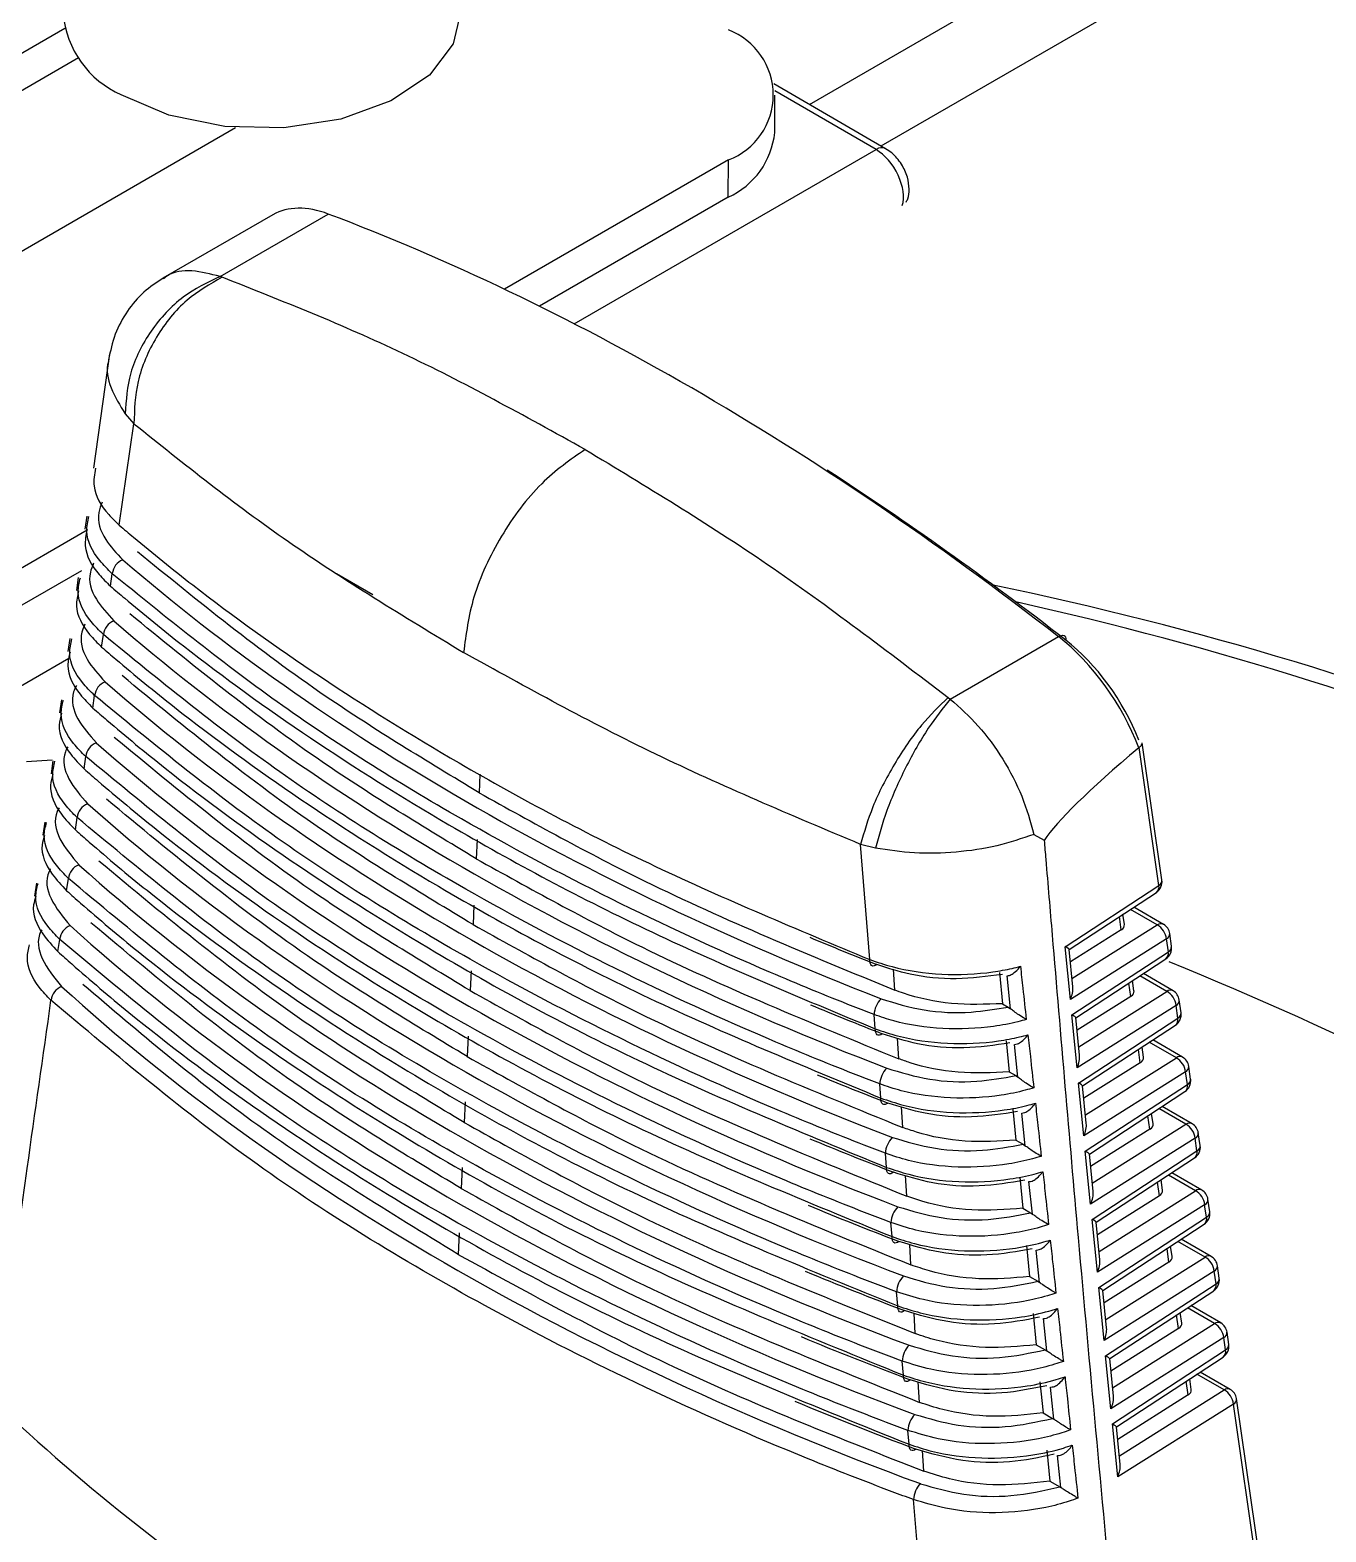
# Model space of a CAD drawing. Extents: x 6 to 134, y 3 to 97.
# Drawn here: x 16.271 to 17.291, y 13.148 to 14.331 of the extents above; entities that cross this region are included whole.
import ezdxf

# ---------------------------------------------------------------- set-up
doc = ezdxf.new("R2010")
doc.units = 0
doc.header["$MEASUREMENT"] = 0
doc.layers.add('OBJECT', color=7, linetype='CONTINUOUS')

msp = doc.modelspace()

# ---------------------------------------------------------------- linework, layer by layer
at = {"layer": 'OBJECT'}
for p, q in [((16.8846, 14.2722), (17.8279, 14.8167)), ((16.941, 14.2395), (17.8454, 14.7616)), ((16.2982, 14.3319), (15.8797, 14.0903)), ((16.309, 14.3088), (15.8796, 14.0609)), ((16.9446, 14.2373), (16.8565, 14.2885)), ((16.9371, 14.2366), (16.8573, 14.2829)), ((16.8574, 14.2501), (16.8574, 14.2795)), ((16.014, 14.0123), (16.4326, 14.2539)), ((16.6994, 14.0994), (16.9371, 14.2366)), ((16.8208, 14.2284), (16.6445, 14.1266)), ((16.8207, 14.1991), (16.8208, 14.2284)), ((16.8207, 14.1991), (16.672, 14.1132)), ((16.462, 14.1852), (16.3753, 14.1352)), ((16.4204, 14.1366), (16.5056, 14.1858)), ((16.4221, 14.136), (16.4204, 14.1366)), ((16.3333, 14.0758), (16.3207, 13.9858)), ((16.341, 13.9408), (16.3526, 14.0206)), ((16.3456, 14.0285), (16.3526, 14.0206)), ((16.3154, 13.9479), (16.314, 13.9376)), ((16.3156, 13.9368), (16.2198, 13.8815)), ((16.3112, 13.9049), (16.2197, 13.8521)), ((16.3087, 13.8997), (16.3072, 13.8893)), ((16.334, 13.8928), (16.3355, 13.9026)), ((16.5407, 13.8858), (16.512, 13.9024)), ((16.3271, 13.8448), (16.3285, 13.8546)), ((16.9955, 13.8038), (17.0808, 13.853)), ((16.302, 13.8515), (16.3006, 13.8412)), ((16.2118, 13.7843), (16.3014, 13.836)), ((16.3202, 13.7968), (16.3216, 13.8066)), ((16.9938, 13.8051), (16.9955, 13.8038)), ((16.2954, 13.8033), (16.294, 13.793)), ((17.1623, 13.6614), (17.1468, 13.7694)), ((16.3133, 13.7488), (16.3147, 13.7585)), ((17.1442, 13.7657), (17.1439, 13.7655)), ((17.1598, 13.6571), (17.1442, 13.7657)), ((16.268, 13.7547), (16.2882, 13.7561)), ((16.2888, 13.7551), (16.2874, 13.7449)), ((16.6251, 13.7448), (16.6244, 13.7301)), ((16.3064, 13.7008), (16.3078, 13.7105)), ((16.2823, 13.7069), (16.2808, 13.6967)), ((16.6228, 13.6932), (16.6221, 13.6781)), ((16.9321, 13.5987), (16.9249, 13.6894)), ((16.9366, 13.6865), (16.9249, 13.6894)), ((17.0614, 13.6973), (17.0695, 13.6926)), ((16.2995, 13.6529), (16.3009, 13.6626)), ((16.2757, 13.6588), (16.2743, 13.6485)), ((17.0859, 13.6088), (17.1598, 13.6571)), ((17.0891, 13.6066), (17.1579, 13.6516)), ((16.6204, 13.6416), (16.6197, 13.6262)), ((17.1635, 13.6264), (17.1401, 13.64)), ((17.1302, 13.622), (17.1287, 13.6325)), ((17.1327, 13.6263), (17.1315, 13.6344)), ((17.1585, 13.626), (17.1374, 13.6382)), ((17.1302, 13.622), (17.0901, 13.5968)), ((17.0914, 13.5837), (17.1585, 13.626)), ((17.1698, 13.6091), (17.1684, 13.6192)), ((16.2927, 13.6049), (16.2941, 13.6146)), ((17.0901, 13.5672), (17.0859, 13.6088)), ((17.092, 13.5771), (17.0891, 13.6067)), ((17.1658, 13.6149), (17.0901, 13.5672)), ((17.0913, 13.5551), (17.1673, 13.6048)), ((17.1673, 13.6048), (17.1658, 13.6149)), ((17.0944, 13.5529), (17.1654, 13.5993)), ((16.6181, 13.5899), (16.6174, 13.5742)), ((16.9518, 13.5746), (16.9509, 13.591)), ((17.0343, 13.5884), (17.0367, 13.5639)), ((17.0431, 13.56), (17.0403, 13.5859)), ((17.1377, 13.5697), (17.1362, 13.5802)), ((17.1402, 13.574), (17.1391, 13.5821)), ((17.1661, 13.5736), (17.1449, 13.5859)), ((17.171, 13.5741), (17.1476, 13.5877)), ((17.1377, 13.5697), (17.0954, 13.5431)), ((17.0967, 13.53), (17.1661, 13.5736)), ((17.0367, 13.5639), (17.0412, 13.5613)), ((17.0412, 13.5613), (17.0431, 13.56)), ((17.1734, 13.5626), (17.0954, 13.5135)), ((17.1748, 13.5526), (17.1734, 13.5626)), ((17.1773, 13.5568), (17.1759, 13.5669)), ((16.9365, 13.5441), (16.9356, 13.5553)), ((17.0954, 13.5135), (17.0913, 13.5551)), ((17.0974, 13.5234), (17.0944, 13.553)), ((17.0966, 13.5014), (17.1748, 13.5526)), ((17.0998, 13.4992), (17.1729, 13.547)), ((16.6157, 13.5383), (16.615, 13.5223)), ((16.9549, 13.5205), (16.954, 13.5369)), ((17.0396, 13.5347), (17.042, 13.5102)), ((17.1736, 13.5213), (17.1523, 13.5336)), ((17.1785, 13.5218), (17.155, 13.5354)), ((17.0488, 13.506), (17.0461, 13.5318)), ((17.102, 13.4763), (17.1736, 13.5213)), ((17.1452, 13.5174), (17.1437, 13.5279)), ((17.1477, 13.5217), (17.1466, 13.5298)), ((17.042, 13.5102), (17.0471, 13.5073)), ((17.1452, 13.5174), (17.1007, 13.4894)), ((17.1809, 13.5103), (17.1007, 13.4598)), ((17.1823, 13.5003), (17.1809, 13.5103)), ((17.1848, 13.5045), (17.1834, 13.5145)), ((16.9409, 13.4896), (16.94, 13.5007)), ((17.0471, 13.5073), (17.0488, 13.506)), ((17.1007, 13.4598), (17.0966, 13.5014)), ((17.1027, 13.4697), (17.0998, 13.4993)), ((17.1019, 13.4477), (17.1823, 13.5003)), ((16.6134, 13.4867), (16.6126, 13.4704)), ((17.1051, 13.4455), (17.1804, 13.4948)), ((16.9581, 13.4664), (16.9571, 13.4828)), ((17.0449, 13.4809), (17.0473, 13.4565)), ((17.0545, 13.4521), (17.0518, 13.4778)), ((17.1527, 13.4651), (17.1512, 13.4757)), ((17.1553, 13.4693), (17.1541, 13.4775)), ((17.1811, 13.469), (17.1598, 13.4813)), ((17.186, 13.4694), (17.1625, 13.483)), ((17.1527, 13.4651), (17.1061, 13.4357)), ((17.1074, 13.4225), (17.1811, 13.469)), ((17.1924, 13.4523), (17.1909, 13.4622)), ((17.0473, 13.4565), (17.0529, 13.4532)), ((17.0529, 13.4532), (17.0545, 13.4521)), ((17.1884, 13.4579), (17.1061, 13.4061)), ((17.1898, 13.448), (17.1884, 13.4579)), ((16.9453, 13.435), (16.9444, 13.4461)), ((17.1061, 13.4061), (17.1019, 13.4477)), ((17.108, 13.416), (17.1051, 13.4456)), ((17.1073, 13.394), (17.1898, 13.448)), ((17.1104, 13.3918), (17.1879, 13.4425)), ((16.611, 13.435), (16.6103, 13.4184)), ((16.9613, 13.4123), (16.9604, 13.4286)), ((17.0502, 13.4272), (17.0527, 13.4028)), ((17.1886, 13.4166), (17.1673, 13.429)), ((17.1936, 13.4171), (17.17, 13.4307)), ((17.0602, 13.3982), (17.0575, 13.4238)), ((17.1127, 13.3688), (17.1886, 13.4166)), ((17.1603, 13.4127), (17.1587, 13.4234)), ((17.1628, 13.417), (17.1616, 13.4253)), ((17.0527, 13.4028), (17.0588, 13.3992)), ((17.1603, 13.4127), (17.1114, 13.382)), ((17.1959, 13.4056), (17.1114, 13.3524)), ((17.1974, 13.3957), (17.1959, 13.4056)), ((17.1999, 13.4), (17.1985, 13.4099)), ((16.9497, 13.3805), (16.9488, 13.3915)), ((17.0588, 13.3992), (17.0602, 13.3982)), ((17.1114, 13.3524), (17.1073, 13.394)), ((17.1134, 13.3623), (17.1104, 13.3918)), ((17.1126, 13.3403), (17.1974, 13.3957)), ((17.1158, 13.3381), (17.1955, 13.3902)), ((16.6087, 13.3834), (16.6079, 13.3665)), ((17.2011, 13.3648), (17.1775, 13.3784)), ((16.9646, 13.3582), (16.9636, 13.3744)), ((17.0556, 13.3735), (17.058, 13.3491)), ((17.0659, 13.3444), (17.0632, 13.3699)), ((17.1678, 13.3604), (17.1663, 13.3711)), ((17.1703, 13.3647), (17.1691, 13.373)), ((17.1962, 13.3643), (17.1748, 13.3767)), ((17.1678, 13.3604), (17.1167, 13.3283)), ((17.118, 13.3151), (17.1962, 13.3643)), ((17.2074, 13.3477), (17.206, 13.3575)), ((17.058, 13.3491), (17.0646, 13.3453)), ((17.0646, 13.3453), (17.0659, 13.3444)), ((17.2035, 13.3533), (17.1167, 13.2986)), ((17.1179, 13.2866), (17.2049, 13.3434)), ((17.2049, 13.3434), (17.2035, 13.3533)), ((16.9542, 13.3259), (16.9533, 13.337)), ((17.1167, 13.2986), (17.1126, 13.3403)), ((17.1187, 13.3086), (17.1157, 13.3381)), ((17.1211, 13.2844), (17.203, 13.3379)), ((16.968, 13.3041), (16.967, 13.3203)), ((17.0609, 13.3198), (17.0633, 13.2953)), ((17.1778, 13.3124), (17.1766, 13.3207)), ((17.2037, 13.312), (17.1823, 13.3244)), ((17.2086, 13.3125), (17.185, 13.3261)), ((17.0715, 13.2905), (17.0689, 13.3159)), ((17.1753, 13.3081), (17.1221, 13.2745)), ((17.1234, 13.2614), (17.2037, 13.312)), ((17.1753, 13.3081), (17.1738, 13.3188)), ((17.211, 13.3009), (17.122, 13.2449)), ((17.2124, 13.2912), (17.211, 13.3009)), ((17.2149, 13.2954), (17.2135, 13.3052)), ((17.0633, 13.2953), (17.0703, 13.2913)), ((17.0703, 13.2913), (17.0715, 13.2905)), ((17.122, 13.2449), (17.1179, 13.2866)), ((17.124, 13.2548), (17.1211, 13.2844)), ((17.1232, 13.2329), (17.2124, 13.2912)), ((17.1264, 13.2307), (17.2105, 13.2856)), ((16.9586, 13.2714), (16.9577, 13.2824)), ((17.2112, 13.2597), (17.1897, 13.2721)), ((17.2161, 13.2601), (17.1924, 13.2738)), ((16.9713, 13.2499), (16.9703, 13.2661)), ((17.0662, 13.2661), (17.0687, 13.2416)), ((17.0772, 13.2366), (17.0745, 13.262)), ((17.1828, 13.2558), (17.1813, 13.2666)), ((17.1854, 13.26), (17.1842, 13.2684)), ((17.1828, 13.2558), (17.1274, 13.2208)), ((17.2185, 13.2486), (17.1274, 13.1912)), ((17.1287, 13.2077), (17.2112, 13.2597)), ((17.2681, 12.904), (17.2185, 13.2486)), ((17.2706, 12.9081), (17.221, 13.2529)), ((17.0687, 13.2416), (17.0761, 13.2373)), ((17.0761, 13.2373), (17.0772, 13.2366)), ((16.9631, 13.2169), (16.9622, 13.2279)), ((17.1274, 13.1912), (17.1232, 13.2329)), ((17.1293, 13.2011), (17.1264, 13.2307)), ((16.9748, 13.1957), (16.9737, 13.2119)), ((17.0716, 13.2124), (17.074, 13.1879)), ((17.0827, 13.1828), (17.0801, 13.208)), ((17.074, 13.1879), (17.0818, 13.1834)), ((17.0818, 13.1834), (17.0827, 13.1828))]:
    msp.add_line(p, q, dxfattribs=at)
at = {"layer": 'OBJECT', "flags": 128}
for points in [[(16.6094, 14.3432), (16.604, 14.3199), (16.5854, 14.2953), (16.555, 14.2749), (16.5156, 14.2606), (16.4706, 14.2537), (16.4241, 14.2547), (16.3801, 14.2637), (16.3426, 14.2798)], [(17.0808, 13.853), (17.0821, 13.8536), (17.0833, 13.854), (17.0843, 13.8541), (17.0852, 13.8538), (17.0859, 13.8533), (17.0864, 13.8525), (17.0866, 13.8515), (17.0865, 13.8502)], [(16.9376, 13.5949), (16.9365, 13.5941), (16.9355, 13.5937), (16.9345, 13.5936), (16.9336, 13.594), (16.9329, 13.5947), (16.9325, 13.5958), (16.9322, 13.5971), (16.9321, 13.5987)], [(16.942, 13.5403), (16.9409, 13.5395), (16.9398, 13.5391), (16.9388, 13.5391), (16.938, 13.5394), (16.9373, 13.5401), (16.9368, 13.5412), (16.9366, 13.5425), (16.9365, 13.5441)], [(16.9464, 13.4857), (16.9453, 13.485), (16.9442, 13.4845), (16.9432, 13.4845), (16.9424, 13.4849), (16.9417, 13.4856), (16.9412, 13.4866), (16.9409, 13.488), (16.9409, 13.4896)], [(16.9507, 13.4312), (16.9496, 13.4304), (16.9486, 13.43), (16.9476, 13.43), (16.9468, 13.4303), (16.9461, 13.431), (16.9456, 13.4321), (16.9454, 13.4334), (16.9453, 13.435)], [(16.9551, 13.3767), (16.954, 13.3759), (16.953, 13.3755), (16.952, 13.3754), (16.9512, 13.3758), (16.9505, 13.3765), (16.9501, 13.3775), (16.9498, 13.3789), (16.9497, 13.3805)], [(16.9596, 13.3222), (16.9585, 13.3214), (16.9574, 13.3209), (16.9565, 13.3209), (16.9556, 13.3212), (16.955, 13.3219), (16.9545, 13.323), (16.9542, 13.3244), (16.9542, 13.3259)], [(16.964, 13.2676), (16.9629, 13.2669), (16.9619, 13.2664), (16.9609, 13.2664), (16.9601, 13.2667), (16.9594, 13.2674), (16.959, 13.2685), (16.9587, 13.2698), (16.9586, 13.2714)], [(16.9684, 13.2131), (16.9674, 13.2124), (16.9663, 13.2119), (16.9654, 13.2119), (16.9646, 13.2122), (16.9639, 13.2129), (16.9634, 13.214), (16.9632, 13.2153), (16.9631, 13.2169)]]:
    msp.add_lwpolyline(points, dxfattribs=at)
at = {"layer": 'OBJECT'}
for centre, radius, start, end in [((16.3735, 14.3502), 0.0769, 184.6927, 246.3412), ((16.8013, 14.2796), 0.0548, 290.9042, 69.0955), ((16.7947, 14.2564), 0.0629, 294.4112, 354.2518), ((16.9415, 14.2309), 0.00719, 64.0355, 127.2358), ((16.3488, 13.9011), 0.0134, 112.396, 173.5208), ((16.4867, 11.2594), 2.6894, 57.5359, 78.3586), ((16.4345, 11.1318), 2.816, 57.9166, 77.4361), ((16.3418, 13.8531), 0.0134, 112.2194, 173.488), ((16.3349, 13.805), 0.0134, 112.0436, 173.4553), ((16.3279, 13.757), 0.0134, 111.8685, 173.4227), ((16.321, 13.709), 0.0133, 111.6941, 173.3903), ((16.3141, 13.661), 0.0133, 111.5206, 173.358), ((17.1524, 13.66), 0.01, 303.1746, 8.1826), ((17.1546, 13.6558), 0.00535, 307.8737, 13.9954), ((17.1577, 13.6612), 0.00459, 296.7536, 2.217), ((17.1614, 13.6221), 0.00479, 64.1002, 126.5307), ((16.3072, 13.613), 0.0133, 111.3477, 173.3259), ((17.1511, 13.6131), 0.0149, 7.0187, 59.9724), ((17.1585, 13.6178), 0.01, 8.1826, 59.9405), ((17.1638, 13.619), 0.00459, 296.7536, 2.217), ((17.1599, 13.6077), 0.01, 303.1746, 8.1826), ((17.1619, 13.6036), 0.00551, 308.9006, 12.9684), ((17.1652, 13.6089), 0.00459, 296.7536, 2.217), ((15.8716, 10.4347), 3.4176, 52.9609, 67.7066), ((16.3004, 13.5651), 0.0132, 111.1756, 173.2939), ((16.9545, 13.5544), 0.019, 135.0625, 177.2484), ((17.1689, 13.5698), 0.00479, 64.1002, 126.5307), ((17.1586, 13.5608), 0.0149, 7.0187, 59.9724), ((17.166, 13.5654), 0.01, 8.1826, 59.9405), ((17.1674, 13.5554), 0.01, 303.1746, 8.1826), ((17.1713, 13.5667), 0.00459, 296.7536, 2.217), ((17.1727, 13.5566), 0.00459, 296.7536, 2.217), ((17.1694, 13.5513), 0.00551, 308.9006, 12.9684), ((17.1764, 13.5175), 0.00479, 64.1002, 126.5307), ((17.1661, 13.5084), 0.0149, 7.0187, 59.9724), ((17.1735, 13.5131), 0.01, 8.1826, 59.9405), ((16.959, 13.4998), 0.019, 135.2876, 177.2778), ((17.1788, 13.5143), 0.00459, 296.7536, 2.217), ((17.1749, 13.5031), 0.01, 303.1746, 8.1826), ((17.177, 13.499), 0.00551, 308.9006, 12.9684), ((17.1803, 13.5044), 0.00459, 296.7536, 2.217), ((17.184, 13.4651), 0.00479, 64.1002, 126.5307), ((17.1737, 13.4561), 0.0149, 7.0187, 59.9724), ((17.181, 13.4608), 0.01, 8.1826, 59.9405), ((17.1864, 13.462), 0.00459, 296.7536, 2.217), ((16.9635, 13.4452), 0.0191, 135.5127, 177.307), ((17.1825, 13.4508), 0.01, 303.1746, 8.1826), ((17.1878, 13.4521), 0.00459, 296.7536, 2.217), ((17.1845, 13.4468), 0.00551, 308.9006, 12.9684), ((17.1915, 13.4128), 0.00479, 64.1002, 126.5307), ((17.1812, 13.4038), 0.0149, 7.0187, 59.9724), ((17.1886, 13.4085), 0.01, 8.1826, 59.9405), ((16.968, 13.3906), 0.0192, 135.7378, 177.336), ((17.1939, 13.4097), 0.00459, 296.7536, 2.217), ((17.19, 13.3986), 0.01, 303.1746, 8.1826), ((17.192, 13.3945), 0.00551, 308.9006, 12.9684), ((17.1953, 13.3998), 0.00459, 296.7536, 2.217), ((17.199, 13.3605), 0.00479, 64.1002, 126.5307), ((17.1887, 13.3515), 0.0149, 7.0187, 59.9724), ((17.1961, 13.3561), 0.01, 8.1826, 59.9405), ((17.2014, 13.3574), 0.00459, 296.7536, 2.217), ((16.9726, 13.3361), 0.0193, 135.9627, 177.3648), ((17.1975, 13.3463), 0.01, 303.1746, 8.1826), ((17.1995, 13.3422), 0.00551, 308.9006, 12.9684), ((17.2028, 13.3475), 0.00459, 296.7536, 2.217), ((17.2065, 13.3081), 0.00479, 64.1002, 126.5307), ((17.1962, 13.2991), 0.0149, 7.0187, 59.9724), ((17.2036, 13.3038), 0.01, 8.1826, 59.9405), ((17.2089, 13.305), 0.00459, 296.7536, 2.217), ((16.9771, 13.2815), 0.0194, 136.1876, 177.3934), ((17.205, 13.294), 0.01, 303.1746, 8.1826), ((17.207, 13.2899), 0.00551, 308.9006, 12.9684), ((17.2103, 13.2953), 0.00459, 296.7536, 2.217), ((17.2141, 13.2558), 0.00479, 64.1002, 126.5307), ((17.2111, 13.2515), 0.01, 8.1826, 59.9405), ((17.3857, 14.4623), 1.666, 226.6762, 236.9132), ((17.2038, 13.2468), 0.0149, 7.0187, 59.9724), ((17.2163, 13.2528), 0.00474, 297.9222, 1.0484), ((16.9817, 13.227), 0.0195, 136.4124, 177.4219), ((16.9862, 13.1725), 0.0196, 136.6371, 177.4502)]:
    msp.add_arc(centre, radius, start, end, dxfattribs=at)
for centre, major_axis, ratio, start_param, end_param in [((16.9372, 14.2119), (-0.0154, 0.0262), 0.572242, 3.613192, 5.491048), ((16.5249, 14.083), (-0.0641, 0.1015), 0.548792, 5.656443, 6.261259), ((16.8735, 12.2611), (-1.2088, 1.8994), 0.546281, 5.291248, 5.654756), ((16.8805, 12.2656), (-1.2038, 1.8908), 0.546139, 5.291154, 5.410059), ((18.1654, 14.6352), (2.1948, 0.0143), 0.583028, 3.729488, 4.116858), ((18.1653, 14.5846), (2.1981, 0.0144), 0.583028, 3.726076, 4.12027), ((17.0694, 13.7679), (-0.0641, 0.1015), 0.548792, 4.356314, 5.292934), ((17.0764, 13.7724), (-0.0591, 0.0929), 0.546139, 4.36962, 5.291154), ((18.1653, 14.534), (2.2013, 0.0144), 0.583028, 3.722673, 4.123674), ((18.1652, 14.4834), (2.2046, 0.0144), 0.583028, 3.719278, 4.127069), ((18.5992, 14.651), (1.5341, 0.9738), 0.050975, 2.785666, 3.026779), ((18.1652, 14.4328), (2.2078, 0.0144), 0.583028, 3.715891, 4.130456), ((18.1651, 14.3822), (2.2111, 0.0145), 0.583028, 3.712512, 4.133835), ((18.165, 14.3316), (2.2143, 0.0145), 0.583028, 3.709141, 4.137206), ((18.1668, 14.6292), (2.1942, -0.0188), 0.572951, 4.093382, 4.122703), ((17.1226, 13.6259), (0.0101, -0.0001), 0.568725, 5.562856, 6.372274), ((17.0786, 13.6117), (0.0105, -0.005), 0.071472, 0.043335, 0.829937), ((18.165, 14.281), (2.2176, 0.0145), 0.583028, 3.705778, 4.140569), ((17.0827, 13.57), (0.0062, 0.0127), 0.559793, 4.760886, 5.547487), ((17.1302, 13.5736), (0.0101, -0.0001), 0.568725, 5.562856, 6.372274), ((18.1667, 14.5786), (2.1974, -0.0189), 0.572951, 4.094761, 4.126116), ((17.0839, 13.558), (0.0105, -0.005), 0.071472, 0.043335, 0.829937), ((17.088, 13.5163), (0.0062, 0.0127), 0.559793, 4.760886, 5.547487), ((17.1377, 13.5213), (0.0101, -0.0001), 0.568725, 5.562856, 6.372274), ((18.1667, 14.528), (2.2007, -0.0189), 0.572951, 4.09878, 4.129522), ((17.0892, 13.5043), (0.0105, -0.005), 0.071472, 0.043335, 0.829937), ((17.0933, 13.4626), (0.0062, 0.0127), 0.559793, 4.760886, 5.547487), ((17.1452, 13.4689), (0.0101, -0.0001), 0.568725, 5.562856, 6.372274), ((18.1666, 14.4775), (2.2039, -0.0189), 0.572951, 4.096632, 4.132919), ((17.0945, 13.4506), (0.0105, -0.005), 0.071472, 0.043335, 0.829937), ((17.0987, 13.4089), (0.0062, 0.0127), 0.559793, 4.760886, 5.547487), ((17.1527, 13.4166), (0.0101, -0.0001), 0.568725, 5.562856, 6.372274), ((18.1666, 14.4269), (2.2072, -0.0189), 0.572951, 4.096991, 4.136308), ((17.0999, 13.3969), (0.0105, -0.005), 0.071472, 0.043335, 0.829937), ((17.104, 13.3552), (0.0062, 0.0127), 0.559793, 4.760886, 5.547487), ((17.1603, 13.3643), (0.0101, -0.0001), 0.568725, 5.562856, 6.372274), ((18.1665, 14.3763), (2.2104, -0.019), 0.572951, 4.096841, 4.139688), ((17.1052, 13.3431), (0.0105, -0.005), 0.071472, 0.043335, 0.829937), ((17.1093, 13.3015), (0.0062, 0.0127), 0.559793, 4.760886, 5.547487), ((17.1678, 13.312), (0.0101, -0.0001), 0.568725, 5.562856, 6.372274), ((18.1665, 14.3257), (2.2137, -0.019), 0.572951, 4.096046, 4.143061), ((17.1105, 13.2894), (0.0105, -0.005), 0.071472, 0.043335, 0.829937), ((18.1664, 14.2751), (2.2169, -0.019), 0.572951, 4.094416, 4.146426), ((17.1147, 13.2478), (0.0062, 0.0127), 0.559793, 4.760886, 5.547487), ((17.1753, 13.2596), (0.0101, -0.0001), 0.568725, 5.562856, 6.372274), ((17.1159, 13.2357), (0.0105, -0.005), 0.071472, 0.043335, 0.829937), ((17.12, 13.1941), (0.0062, 0.0127), 0.559793, 4.760886, 5.547487)]:
    msp.add_ellipse(centre, major_axis=major_axis, ratio=ratio, start_param=start_param, end_param=end_param, dxfattribs=at)
for points, knots in [([(16.9608, 14.1953), (16.9612, 14.1961), (16.9629, 14.1992), (16.9634, 14.2059), (16.9621, 14.2153), (16.9574, 14.2255), (16.951, 14.2331), (16.9462, 14.2363), (16.9446, 14.2373)], [0, 0, 0, 0, 0.059787, 0.223369, 0.417896, 0.643426, 0.878072, 1, 1, 1, 1]), ([(16.4204, 14.1366), (16.4104, 14.1319), (16.3898, 14.122), (16.3647, 14.0945), (16.348, 14.0616), (16.3464, 14.0392), (16.3456, 14.0285)], [0, 0, 0, 0, 0.241561, 0.5, 0.758439, 1, 1, 1, 1]), ([(16.4221, 14.136), (16.4125, 14.1306), (16.3927, 14.1195), (16.369, 14.0898), (16.3537, 14.0547), (16.3529, 14.0317), (16.3526, 14.0206)], [0, 0, 0, 0, 0.24117, 0.5, 0.75883, 1, 1, 1, 1]), ([(16.4204, 14.1366), (16.4129, 14.1385), (16.398, 14.1424), (16.3828, 14.1405), (16.3769, 14.1356), (16.3759, 14.1347)], [0, 0, 0, 0, 0.45362, 0.907241, 1, 1, 1, 1]), ([(16.3756, 14.1353), (16.3703, 14.1319), (16.3596, 14.1247), (16.3468, 14.1095), (16.3369, 14.0914), (16.334, 14.0779), (16.3326, 14.0711)], [0, 0, 0, 0, 0.234291, 0.483248, 0.74087, 1, 1, 1, 1]), ([(16.3329, 14.0711), (16.3327, 14.0706), (16.3303, 14.0636), (16.3334, 14.0486), (16.3415, 14.0352), (16.3456, 14.0285)], [0, 0, 0, 0, 0.0328032, 0.5164016, 1, 1, 1, 1]), ([(16.3526, 14.0206), (16.3919, 13.9892), (16.4712, 13.9259), (16.565, 13.8691), (16.6122, 13.8405)], [0, 0, 0, 0, 0.4963759, 1, 1, 1, 1]), ([(16.708, 14.0004), (16.6963, 13.9923), (16.672, 13.9753), (16.6405, 13.933), (16.618, 13.8849), (16.6141, 13.8549), (16.6122, 13.8405)], [0, 0, 0, 0, 0.240773, 0.5, 0.759227, 1, 1, 1, 1]), ([(16.3223, 13.9856), (16.3215, 13.9809), (16.3193, 13.9685), (16.3283, 13.953), (16.3381, 13.9435), (16.341, 13.9408)], [0, 0, 0, 0, 0.300991, 0.797571, 1, 1, 1, 1]), ([(16.3276, 13.959), (16.3265, 13.9563), (16.3226, 13.9465), (16.328, 13.9301), (16.3388, 13.9187), (16.3437, 13.9135)], [0, 0, 0, 0, 0.176963, 0.625722, 1, 1, 1, 1]), ([(16.3355, 13.9026), (16.332, 13.906), (16.3218, 13.9162), (16.3136, 13.932), (16.3162, 13.9438), (16.3171, 13.9477)], [0, 0, 0, 0, 0.248826, 0.750533, 1, 1, 1, 1]), ([(16.3156, 13.9374), (16.3148, 13.9331), (16.3124, 13.921), (16.321, 13.9055), (16.331, 13.8958), (16.334, 13.8928)], [0, 0, 0, 0, 0.277668, 0.776854, 1, 1, 1, 1]), ([(16.341, 13.9408), (16.3447, 13.9376), (16.3635, 13.9217), (16.4453, 13.8559), (16.579, 13.7669), (16.7612, 13.67), (16.875, 13.6225), (16.9321, 13.5987)], [0, 0, 0, 0, 0.023792, 0.118973, 0.500646, 0.749188, 1, 1, 1, 1]), ([(16.3208, 13.9108), (16.3198, 13.9085), (16.3158, 13.8991), (16.3208, 13.8827), (16.3317, 13.871), (16.3368, 13.8655)], [0, 0, 0, 0, 0.154222, 0.604641, 1, 1, 1, 1]), ([(16.6244, 13.7301), (16.5834, 13.7548), (16.4853, 13.814), (16.4031, 13.8809), (16.3554, 13.9198)], [0, 0, 0, 0, 0.418548, 1, 1, 1, 1]), ([(16.3285, 13.8546), (16.3251, 13.858), (16.3149, 13.8682), (16.3068, 13.8839), (16.3095, 13.8956), (16.3104, 13.8994)], [0, 0, 0, 0, 0.250231, 0.754763, 1, 1, 1, 1]), ([(16.9356, 13.5553), (16.9301, 13.5574), (16.9025, 13.5682), (16.7882, 13.6152), (16.6321, 13.693), (16.4615, 13.8002), (16.3776, 13.8684), (16.3355, 13.9026)], [0, 0, 0, 0, 0.02343, 0.117164, 0.493036, 0.745294, 1, 1, 1, 1]), ([(16.3089, 13.8891), (16.3081, 13.8852), (16.3055, 13.8736), (16.3137, 13.8581), (16.3238, 13.8481), (16.3271, 13.8448)], [0, 0, 0, 0, 0.254407, 0.756351, 1, 1, 1, 1]), ([(16.334, 13.8928), (16.3378, 13.8896), (16.3564, 13.8737), (16.4378, 13.8077), (16.5727, 13.7172), (16.7586, 13.6179), (16.877, 13.5688), (16.9365, 13.5441)], [0, 0, 0, 0, 0.023339, 0.11671, 0.491124, 0.744318, 1, 1, 1, 1]), ([(16.6221, 13.6781), (16.5811, 13.7029), (16.4815, 13.7629), (16.3983, 13.831), (16.3493, 13.871)], [0, 0, 0, 0, 0.411755, 1, 1, 1, 1]), ([(16.314, 13.8627), (16.3131, 13.8606), (16.3091, 13.8517), (16.3136, 13.8353), (16.3246, 13.8232), (16.3299, 13.8174)], [0, 0, 0, 0, 0.131774, 0.583901, 1, 1, 1, 1]), ([(16.94, 13.5007), (16.9345, 13.5028), (16.9068, 13.5135), (16.7923, 13.5603), (16.6336, 13.6388), (16.4589, 13.7481), (16.3721, 13.819), (16.3285, 13.8546)], [0, 0, 0, 0, 0.022991, 0.114968, 0.483791, 0.740558, 1, 1, 1, 1]), ([(16.3022, 13.8409), (16.3014, 13.8374), (16.2986, 13.8262), (16.3065, 13.8106), (16.3167, 13.8003), (16.3202, 13.7968)], [0, 0, 0, 0, 0.232357, 0.736441, 1, 1, 1, 1]), ([(16.3216, 13.8066), (16.3182, 13.8099), (16.3081, 13.8202), (16.3001, 13.8359), (16.3028, 13.8475), (16.3037, 13.8512)], [0, 0, 0, 0, 0.251429, 0.758366, 1, 1, 1, 1]), ([(16.3271, 13.8448), (16.3308, 13.8416), (16.3494, 13.8256), (16.4304, 13.7595), (16.5664, 13.6675), (16.756, 13.5659), (16.879, 13.5151), (16.9409, 13.4896)], [0, 0, 0, 0, 0.022904, 0.114532, 0.481954, 0.739618, 1, 1, 1, 1]), ([(16.9249, 13.6894), (16.8702, 13.7124), (16.7599, 13.7588), (16.6617, 13.8131), (16.6122, 13.8405)], [0, 0, 0, 0, 0.496376, 1, 1, 1, 1]), ([(16.6197, 13.6262), (16.5787, 13.6509), (16.4776, 13.7119), (16.3933, 13.7811), (16.3432, 13.8223)], [0, 0, 0, 0, 0.405259, 1, 1, 1, 1]), ([(16.3072, 13.8145), (16.3064, 13.8128), (16.3023, 13.8042), (16.3065, 13.7879), (16.3176, 13.7755), (16.323, 13.7694)], [0, 0, 0, 0, 0.109604, 0.563486, 1, 1, 1, 1]), ([(16.9444, 13.4461), (16.9389, 13.4482), (16.9111, 13.4589), (16.7963, 13.5054), (16.6352, 13.5846), (16.4563, 13.6961), (16.3667, 13.7696), (16.3216, 13.8066)], [0, 0, 0, 0, 0.0225676, 0.1128518, 0.4748836, 0.7359841, 1, 1, 1, 1]), ([(16.9938, 13.8051), (16.9868, 13.7983), (16.9722, 13.7842), (16.9509, 13.753), (16.9335, 13.7191), (16.9277, 13.6991), (16.9249, 13.6894)], [0, 0, 0, 0, 0.2411698, 0.5, 0.7588302, 1, 1, 1, 1]), ([(16.2955, 13.7928), (16.2947, 13.7896), (16.2918, 13.7787), (16.2993, 13.7632), (16.3096, 13.7526), (16.3133, 13.7488)], [0, 0, 0, 0, 0.210744, 0.716884, 1, 1, 1, 1]), ([(16.3147, 13.7585), (16.3113, 13.7619), (16.3012, 13.7722), (16.2934, 13.7878), (16.2961, 13.7994), (16.297, 13.8031)], [0, 0, 0, 0, 0.252484, 0.76154, 1, 1, 1, 1]), ([(16.3202, 13.7968), (16.3239, 13.7936), (16.3423, 13.7776), (16.4229, 13.7113), (16.5602, 13.6179), (16.7534, 13.5138), (16.8811, 13.4614), (16.9453, 13.435)], [0, 0, 0, 0, 0.022484, 0.112433, 0.473117, 0.735079, 1, 1, 1, 1]), ([(16.9955, 13.8038), (16.9897, 13.7966), (16.9778, 13.7817), (16.9599, 13.7501), (16.9448, 13.7161), (16.9393, 13.6961), (16.9366, 13.6865)], [0, 0, 0, 0, 0.241561, 0.5, 0.758439, 1, 1, 1, 1]), ([(16.6174, 13.5742), (16.5764, 13.5989), (16.4737, 13.6609), (16.3884, 13.7313), (16.3371, 13.7736)], [0, 0, 0, 0, 0.399041, 1, 1, 1, 1]), ([(17.1442, 13.7657), (17.1448, 13.7662), (17.1461, 13.7672), (17.1469, 13.7686), (17.1467, 13.7692), (17.1466, 13.7694)], [0, 0, 0, 0, 0.411569, 0.8230365, 1, 1, 1, 1]), ([(16.3004, 13.7663), (16.2997, 13.765), (16.2956, 13.7568), (16.2995, 13.7404), (16.3106, 13.7277), (16.3161, 13.7214)], [0, 0, 0, 0, 0.087698, 0.543377, 1, 1, 1, 1]), ([(16.9488, 13.3915), (16.9433, 13.3937), (16.9155, 13.4043), (16.8004, 13.4506), (16.6367, 13.5304), (16.4537, 13.644), (16.3612, 13.7202), (16.3147, 13.7585)], [0, 0, 0, 0, 0.02216, 0.110811, 0.466294, 0.731564, 1, 1, 1, 1]), ([(16.3078, 13.7105), (16.3045, 13.7139), (16.2944, 13.7242), (16.2867, 13.7398), (16.2895, 13.7513), (16.2903, 13.7549)], [0, 0, 0, 0, 0.253604, 0.764911, 1, 1, 1, 1]), ([(16.3133, 13.7488), (16.317, 13.7456), (16.3353, 13.7296), (16.4155, 13.6631), (16.5539, 13.5683), (16.7508, 13.4618), (16.8831, 13.4077), (16.9497, 13.3805)], [0, 0, 0, 0, 0.022079, 0.110408, 0.464595, 0.730691, 1, 1, 1, 1]), ([(16.2888, 13.7446), (16.288, 13.7418), (16.285, 13.7313), (16.2921, 13.7158), (16.3025, 13.7049), (16.3064, 13.7008)], [0, 0, 0, 0, 0.189238, 0.697559, 1, 1, 1, 1]), ([(16.615, 13.5223), (16.574, 13.547), (16.4698, 13.6099), (16.3834, 13.6815), (16.331, 13.7249)], [0, 0, 0, 0, 0.393082, 1, 1, 1, 1]), ([(16.6244, 13.7301), (16.6672, 13.7063), (16.7693, 13.6496), (16.8847, 13.6022), (16.9518, 13.5746)], [0, 0, 0, 0, 0.418548, 1, 1, 1, 1]), ([(16.2936, 13.7182), (16.293, 13.7172), (16.289, 13.7094), (16.2925, 13.693), (16.3036, 13.68), (16.3093, 13.6734)], [0, 0, 0, 0, 0.066041, 0.523561, 1, 1, 1, 1]), ([(16.9533, 13.337), (16.9477, 13.3391), (16.9198, 13.3496), (16.8045, 13.3957), (16.6383, 13.4762), (16.4511, 13.5918), (16.3557, 13.6708), (16.3078, 13.7105)], [0, 0, 0, 0, 0.0217658, 0.1088425, 0.4580073, 0.72729, 1, 1, 1, 1]), ([(16.3009, 13.6626), (16.2976, 13.666), (16.2877, 13.6763), (16.28, 13.6918), (16.2828, 13.7032), (16.2837, 13.7067)], [0, 0, 0, 0, 0.254791, 0.768483, 1, 1, 1, 1]), ([(16.3064, 13.7008), (16.3101, 13.6976), (16.3283, 13.6815), (16.4082, 13.615), (16.5477, 13.5186), (16.7481, 13.4097), (16.8852, 13.354), (16.9542, 13.3259)], [0, 0, 0, 0, 0.021688, 0.108454, 0.456371, 0.726448, 1, 1, 1, 1]), ([(16.2821, 13.6965), (16.2813, 13.694), (16.2782, 13.6839), (16.285, 13.6683), (16.2955, 13.6572), (16.2995, 13.6529)], [0, 0, 0, 0, 0.167808, 0.67844, 1, 1, 1, 1]), ([(17.0695, 13.6926), (17.0699, 13.6876), (17.072, 13.6627), (17.0808, 13.5584), (17.0978, 13.3576), (17.1147, 13.1776), (17.1241, 13.0767)], [0, 0, 0, 0, 0.024148, 0.120739, 0.507103, 1, 1, 1, 1]), ([(16.6126, 13.4704), (16.5716, 13.4951), (16.4658, 13.5589), (16.3784, 13.6317), (16.3248, 13.6763)], [0, 0, 0, 0, 0.387367, 1, 1, 1, 1]), ([(16.6221, 13.6781), (16.6648, 13.6544), (16.7685, 13.5968), (16.8859, 13.5488), (16.9549, 13.5205)], [0, 0, 0, 0, 0.411755, 1, 1, 1, 1]), ([(16.2867, 13.6701), (16.2864, 13.6694), (16.2823, 13.6619), (16.2856, 13.6455), (16.2967, 13.6323), (16.3024, 13.6254)], [0, 0, 0, 0, 0.044622, 0.504024, 1, 1, 1, 1]), ([(16.9577, 13.2824), (16.9522, 13.2845), (16.9242, 13.295), (16.8086, 13.3409), (16.6398, 13.422), (16.4484, 13.5397), (16.3503, 13.6214), (16.3009, 13.6626)], [0, 0, 0, 0, 0.021386, 0.106942, 0.450006, 0.723153, 1, 1, 1, 1]), ([(16.2941, 13.6146), (16.2908, 13.618), (16.2809, 13.6283), (16.2733, 13.6438), (16.2762, 13.6551), (16.277, 13.6586)], [0, 0, 0, 0, 0.256047, 0.772264, 1, 1, 1, 1]), ([(16.2995, 13.6529), (16.3032, 13.6496), (16.3214, 13.6335), (16.4008, 13.5668), (16.5414, 13.469), (16.7455, 13.3577), (16.8873, 13.3003), (16.9586, 13.2714)], [0, 0, 0, 0, 0.0213109, 0.1065675, 0.4484294, 0.7223402, 1, 1, 1, 1]), ([(16.2753, 13.6483), (16.2746, 13.6462), (16.2714, 13.6364), (16.2779, 13.6209), (16.2885, 13.6095), (16.2927, 13.6049)], [0, 0, 0, 0, 0.146428, 0.659506, 1, 1, 1, 1]), ([(16.6103, 13.4184), (16.5693, 13.4431), (16.4618, 13.5079), (16.3733, 13.5819), (16.3186, 13.6277)], [0, 0, 0, 0, 0.38188, 1, 1, 1, 1]), ([(16.2799, 13.622), (16.2797, 13.6216), (16.2757, 13.6145), (16.2787, 13.5981), (16.2898, 13.5845), (16.2956, 13.5774)], [0, 0, 0, 0, 0.023432, 0.484754, 1, 1, 1, 1]), ([(16.6197, 13.6262), (16.6624, 13.6025), (16.7677, 13.544), (16.8871, 13.4954), (16.9581, 13.4664)], [0, 0, 0, 0, 0.4052593, 1, 1, 1, 1]), ([(16.2872, 13.5666), (16.284, 13.57), (16.2741, 13.5804), (16.2667, 13.5958), (16.2696, 13.607), (16.2704, 13.6104)], [0, 0, 0, 0, 0.257375, 0.77626, 1, 1, 1, 1]), ([(16.2927, 13.6049), (16.2963, 13.6017), (16.3144, 13.5855), (16.3934, 13.5186), (16.5352, 13.4194), (16.7428, 13.3056), (16.8893, 13.2466), (16.9631, 13.2169)], [0, 0, 0, 0, 0.0209464, 0.1047446, 0.4407565, 0.7183613, 1, 1, 1, 1]), ([(16.9622, 13.2279), (16.9566, 13.23), (16.9286, 13.2404), (16.8127, 13.286), (16.6414, 13.3678), (16.4458, 13.4876), (16.3449, 13.5721), (16.2941, 13.6146)], [0, 0, 0, 0, 0.021019, 0.105105, 0.442277, 0.719147, 1, 1, 1, 1]), ([(16.9321, 13.5987), (16.9379, 13.5967), (16.9552, 13.5908), (16.9887, 13.5859), (17.0214, 13.5874), (17.0416, 13.591), (17.0486, 13.5928), (17.0508, 13.5934)], [0, 0, 0, 0, 0.161729, 0.488573, 0.814943, 0.942319, 1, 1, 1, 1]), ([(17.0366, 13.587), (17.0245, 13.5854), (17.0005, 13.5821), (16.9654, 13.5857), (16.9462, 13.592), (16.9376, 13.5949)], [0, 0, 0, 0, 0.357964, 0.715857, 1, 1, 1, 1]), ([(17.0403, 13.5859), (17.0411, 13.586), (17.0429, 13.5863), (17.0463, 13.5885), (17.049, 13.5911), (17.0505, 13.5929), (17.0508, 13.5933), (17.0508, 13.5934)], [0, 0, 0, 0, 0.236919, 0.528787, 0.900003, 0.991341, 1, 1, 1, 1]), ([(17.0508, 13.5934), (17.0514, 13.5876), (17.053, 13.5737), (17.0545, 13.5597), (17.0554, 13.5515)], [0, 0, 0, 0, 0.412316, 1, 1, 1, 1]), ([(16.6079, 13.3665), (16.5537, 13.3996), (16.4453, 13.4658), (16.3566, 13.5413), (16.3124, 13.5791)], [0, 0, 0, 0, 0.500491, 1, 1, 1, 1]), ([(16.6174, 13.5742), (16.66, 13.5505), (16.767, 13.4911), (16.8884, 13.4419), (16.9613, 13.4123)], [0, 0, 0, 0, 0.399041, 1, 1, 1, 1]), ([(16.9411, 13.5678), (16.9521, 13.5644), (16.9741, 13.5576), (17.0099, 13.556), (17.0315, 13.5597), (17.0412, 13.5613)], [0, 0, 0, 0, 0.356145, 0.712376, 1, 1, 1, 1]), ([(17.0367, 13.5639), (17.0232, 13.5634), (16.9962, 13.5625), (16.9677, 13.5688), (16.9541, 13.5738), (16.9518, 13.5746)], [0, 0, 0, 0, 0.453826, 0.907587, 1, 1, 1, 1]), ([(16.2426, 13.2503), (16.2512, 13.3116), (16.266, 13.417), (16.281, 13.5224), (16.2872, 13.5666)], [0, 0, 0, 0, 0.581449, 1, 1, 1, 1]), ([(16.9667, 13.1734), (16.9611, 13.1754), (16.933, 13.1858), (16.8169, 13.2312), (16.643, 13.3136), (16.4431, 13.4355), (16.3395, 13.5227), (16.2872, 13.5666)], [0, 0, 0, 0, 0.0206636, 0.1033305, 0.4348053, 0.7152641, 1, 1, 1, 1]), ([(17.0554, 13.5515), (17.0554, 13.5516), (17.055, 13.5518), (17.0532, 13.5528), (17.05, 13.5548), (17.046, 13.5576), (17.044, 13.5592), (17.0431, 13.56)], [0, 0, 0, 0, 0.008287, 0.094553, 0.478398, 0.770552, 1, 1, 1, 1]), ([(17.0554, 13.5515), (17.0532, 13.5509), (17.045, 13.5486), (17.0234, 13.5445), (16.9895, 13.5431), (16.9572, 13.5479), (16.9407, 13.5535), (16.9356, 13.5553)], [0, 0, 0, 0, 0.057873, 0.218011, 0.538018, 0.858388, 1, 1, 1, 1]), ([(16.9365, 13.5441), (16.9422, 13.5422), (16.9596, 13.5363), (16.9931, 13.5315), (17.0264, 13.533), (17.0471, 13.5369), (17.0545, 13.5388), (17.0567, 13.5394)], [0, 0, 0, 0, 0.159551, 0.48199, 0.803962, 0.942061, 1, 1, 1, 1]), ([(17.0425, 13.533), (17.0305, 13.5312), (17.0066, 13.5277), (16.9709, 13.5309), (16.951, 13.5374), (16.942, 13.5403)], [0, 0, 0, 0, 0.352325, 0.704581, 1, 1, 1, 1]), ([(17.0461, 13.5318), (17.0468, 13.5319), (17.0486, 13.5322), (17.052, 13.5343), (17.0547, 13.5369), (17.0563, 13.5389), (17.0567, 13.5394), (17.0567, 13.5394)], [0, 0, 0, 0, 0.225635, 0.506976, 0.868217, 0.991454, 1, 1, 1, 1]), ([(17.0567, 13.5394), (17.0574, 13.5337), (17.0589, 13.5198), (17.0604, 13.5058), (17.0613, 13.4976)], [0, 0, 0, 0, 0.412356, 1, 1, 1, 1]), ([(16.615, 13.5223), (16.6577, 13.4986), (16.7663, 13.4383), (16.8897, 13.3884), (16.9646, 13.3582)], [0, 0, 0, 0, 0.393082, 1, 1, 1, 1]), ([(17.042, 13.5102), (17.0285, 13.5095), (17.0016, 13.5083), (16.9721, 13.5143), (16.9579, 13.5195), (16.9549, 13.5205)], [0, 0, 0, 0, 0.442846, 0.885629, 1, 1, 1, 1]), ([(16.9455, 13.5132), (16.9565, 13.5098), (16.9785, 13.5031), (17.0149, 13.5015), (17.037, 13.5054), (17.0471, 13.5073)], [0, 0, 0, 0, 0.350806, 0.701696, 1, 1, 1, 1]), ([(17.0613, 13.4976), (17.0591, 13.497), (17.0509, 13.4946), (17.0294, 13.4903), (16.9955, 13.4885), (16.9626, 13.4931), (16.9455, 13.4988), (16.94, 13.5007)], [0, 0, 0, 0, 0.058136, 0.2161789, 0.5319488, 0.8480674, 1, 1, 1, 1]), ([(17.0613, 13.4976), (17.0613, 13.4976), (17.0608, 13.4979), (17.0589, 13.499), (17.0557, 13.501), (17.0517, 13.5037), (17.0497, 13.5053), (17.0488, 13.506)], [0, 0, 0, 0, 0.008198, 0.119701, 0.493719, 0.776727, 1, 1, 1, 1]), ([(16.9409, 13.4896), (16.9467, 13.4876), (16.964, 13.4817), (16.9976, 13.477), (17.0314, 13.4786), (17.0525, 13.4827), (17.0604, 13.4849), (17.0626, 13.4855)], [0, 0, 0, 0, 0.157481, 0.475733, 0.793524, 0.941799, 1, 1, 1, 1]), ([(17.0484, 13.4789), (17.0365, 13.4771), (17.0127, 13.4733), (16.9763, 13.4762), (16.9559, 13.4827), (16.9464, 13.4857)], [0, 0, 0, 0, 0.347005, 0.693943, 1, 1, 1, 1]), ([(17.0518, 13.4778), (17.0526, 13.4779), (17.0543, 13.4781), (17.0577, 13.4802), (17.0605, 13.4828), (17.0621, 13.4849), (17.0626, 13.4855), (17.0626, 13.4855)], [0, 0, 0, 0, 0.220758, 0.494543, 0.847827, 0.99156, 1, 1, 1, 1]), ([(17.0626, 13.4855), (17.0632, 13.4798), (17.0648, 13.4659), (17.0663, 13.4519), (17.0672, 13.4437)], [0, 0, 0, 0, 0.412394, 1, 1, 1, 1]), ([(16.6126, 13.4704), (16.6553, 13.4466), (16.7656, 13.3854), (16.8911, 13.335), (16.968, 13.3041)], [0, 0, 0, 0, 0.387367, 1, 1, 1, 1]), ([(17.0473, 13.4565), (17.0339, 13.4557), (17.007, 13.4541), (16.9766, 13.4599), (16.9617, 13.4652), (16.9581, 13.4664)], [0, 0, 0, 0, 0.432601, 0.86514, 1, 1, 1, 1]), ([(16.9499, 13.4586), (16.9609, 13.4553), (16.9829, 13.4486), (17.0199, 13.4471), (17.0424, 13.4513), (17.0529, 13.4532)], [0, 0, 0, 0, 0.345761, 0.691605, 1, 1, 1, 1]), ([(17.0672, 13.4437), (17.0671, 13.4438), (17.0666, 13.4441), (17.0646, 13.4452), (17.0613, 13.4472), (17.0574, 13.4499), (17.0554, 13.4514), (17.0545, 13.4521)], [0, 0, 0, 0, 0.0081139, 0.14385, 0.5082408, 0.7825536, 1, 1, 1, 1]), ([(17.0672, 13.4437), (17.0649, 13.4431), (17.0567, 13.4406), (17.0354, 13.4361), (17.0015, 13.434), (16.9679, 13.4383), (16.9504, 13.4441), (16.9444, 13.4461)], [0, 0, 0, 0, 0.058402, 0.214452, 0.526193, 0.838268, 1, 1, 1, 1]), ([(16.9453, 13.435), (16.9511, 13.4331), (16.9685, 13.4272), (17.0021, 13.4226), (17.0363, 13.4243), (17.058, 13.4286), (17.0662, 13.431), (17.0685, 13.4316)], [0, 0, 0, 0, 0.155511, 0.469779, 0.783591, 0.941534, 1, 1, 1, 1]), ([(17.0542, 13.4249), (17.0424, 13.4229), (17.0187, 13.4189), (16.9817, 13.4215), (16.9608, 13.4281), (16.9507, 13.4312)], [0, 0, 0, 0, 0.341978, 0.683892, 1, 1, 1, 1]), ([(17.0575, 13.4238), (17.0583, 13.4239), (17.0601, 13.4241), (17.0634, 13.4261), (17.0662, 13.4288), (17.0679, 13.4309), (17.0685, 13.4316), (17.0685, 13.4316)], [0, 0, 0, 0, 0.216117, 0.482661, 0.828146, 0.991661, 1, 1, 1, 1]), ([(17.0685, 13.4316), (17.0691, 13.4259), (17.0706, 13.412), (17.0721, 13.398), (17.073, 13.3899)], [0, 0, 0, 0, 0.41243, 1, 1, 1, 1]), ([(16.6103, 13.4184), (16.653, 13.3947), (16.7649, 13.3325), (16.8925, 13.2814), (16.9713, 13.2499)], [0, 0, 0, 0, 0.38188, 1, 1, 1, 1]), ([(16.9543, 13.404), (16.9653, 13.4007), (16.9874, 13.3941), (17.0249, 13.3926), (17.0477, 13.3971), (17.0588, 13.3992)], [0, 0, 0, 0, 0.340986, 0.682054, 1, 1, 1, 1]), ([(17.0527, 13.4028), (17.0393, 13.4018), (17.0124, 13.3999), (16.9812, 13.4054), (16.9655, 13.4109), (16.9613, 13.4123)], [0, 0, 0, 0, 0.423011, 0.845963, 1, 1, 1, 1]), ([(17.073, 13.3899), (17.0708, 13.3892), (17.0626, 13.3866), (17.0413, 13.3819), (17.0075, 13.3795), (16.9733, 13.3836), (16.9553, 13.3894), (16.9488, 13.3915)], [0, 0, 0, 0, 0.058671, 0.212823, 0.520728, 0.828954, 1, 1, 1, 1]), ([(17.073, 13.3899), (17.073, 13.3899), (17.0724, 13.3902), (17.0703, 13.3914), (17.0669, 13.3935), (17.063, 13.3961), (17.0611, 13.3976), (17.0602, 13.3982)], [0, 0, 0, 0, 0.0080334, 0.1670323, 0.5220093, 0.788055, 1, 1, 1, 1]), ([(16.9497, 13.3805), (16.9555, 13.3785), (16.973, 13.3727), (17.0066, 13.3681), (17.0413, 13.3699), (17.0634, 13.3745), (17.0721, 13.3771), (17.0743, 13.3778)], [0, 0, 0, 0, 0.153635, 0.464106, 0.774128, 0.941266, 1, 1, 1, 1]), ([(17.06, 13.3709), (17.0483, 13.3688), (17.0248, 13.3646), (16.9872, 13.3668), (16.9657, 13.3734), (16.9551, 13.3767)], [0, 0, 0, 0, 0.3372215, 0.67438, 1, 1, 1, 1]), ([(17.0632, 13.3699), (17.064, 13.3699), (17.0657, 13.3701), (17.069, 13.372), (17.072, 13.3747), (17.0737, 13.3769), (17.0743, 13.3777), (17.0743, 13.3778)], [0, 0, 0, 0, 0.211698, 0.471304, 0.809147, 0.991758, 1, 1, 1, 1]), ([(17.0743, 13.3778), (17.0749, 13.372), (17.0764, 13.3581), (17.0779, 13.3442), (17.0788, 13.336)], [0, 0, 0, 0, 0.412464, 1, 1, 1, 1]), ([(16.6079, 13.3665), (16.6652, 13.3351), (16.7795, 13.2724), (16.9097, 13.2212), (16.9748, 13.1957)], [0, 0, 0, 0, 0.500491, 1, 1, 1, 1]), ([(17.058, 13.3491), (17.0446, 13.3479), (17.0179, 13.3457), (16.9857, 13.351), (16.9694, 13.3566), (16.9646, 13.3582)], [0, 0, 0, 0, 0.414011, 0.827964, 1, 1, 1, 1]), ([(16.9587, 13.3495), (16.9697, 13.3462), (16.9918, 13.3396), (17.0299, 13.3382), (17.0531, 13.3429), (17.0646, 13.3453)], [0, 0, 0, 0, 0.336461, 0.673003, 1, 1, 1, 1]), ([(17.0788, 13.336), (17.0788, 13.336), (17.0781, 13.3364), (17.076, 13.3376), (17.0725, 13.3397), (17.0687, 13.3423), (17.0667, 13.3437), (17.0659, 13.3444)], [0, 0, 0, 0, 0.007956, 0.189278, 0.535067, 0.793252, 1, 1, 1, 1]), ([(17.0788, 13.336), (17.0766, 13.3353), (17.0684, 13.3326), (17.0472, 13.3277), (17.0135, 13.325), (16.9787, 13.3288), (16.9602, 13.3348), (16.9533, 13.337)], [0, 0, 0, 0, 0.058943, 0.211285, 0.515535, 0.820092, 1, 1, 1, 1]), ([(16.9542, 13.3259), (16.96, 13.324), (16.9775, 13.3182), (17.0111, 13.3137), (17.0463, 13.3156), (17.0688, 13.3204), (17.0778, 13.3232), (17.0801, 13.3239)], [0, 0, 0, 0, 0.151845, 0.458695, 0.765103, 0.940995, 1, 1, 1, 1]), ([(17.0658, 13.317), (17.0541, 13.3147), (17.0308, 13.3103), (16.9926, 13.3122), (16.9706, 13.3188), (16.9596, 13.3222)], [0, 0, 0, 0, 0.332714, 0.665366, 1, 1, 1, 1]), ([(17.0689, 13.3159), (17.0697, 13.316), (17.0714, 13.3161), (17.0746, 13.318), (17.0776, 13.3207), (17.0794, 13.323), (17.0801, 13.3239), (17.0801, 13.3239)], [0, 0, 0, 0, 0.207488, 0.460443, 0.790805, 0.99185, 1, 1, 1, 1]), ([(17.0801, 13.3239), (17.0807, 13.3182), (17.0822, 13.3043), (17.0837, 13.2903), (17.0846, 13.2822)], [0, 0, 0, 0, 0.412497, 1, 1, 1, 1]), ([(17.0633, 13.2953), (17.05, 13.2941), (17.0233, 13.2916), (16.9903, 13.2966), (16.9734, 13.3022), (16.968, 13.3041)], [0, 0, 0, 0, 0.405542, 0.811028, 1, 1, 1, 1]), ([(16.9631, 13.295), (16.9742, 13.2917), (16.9963, 13.2852), (17.0349, 13.2838), (17.0585, 13.2888), (17.0703, 13.2913)], [0, 0, 0, 0, 0.332167, 0.664414, 1, 1, 1, 1]), ([(17.0846, 13.2822), (17.0846, 13.2822), (17.0838, 13.2826), (17.0816, 13.2839), (17.078, 13.286), (17.0743, 13.2885), (17.0724, 13.2899), (17.0715, 13.2905)], [0, 0, 0, 0, 0.007883, 0.210618, 0.547453, 0.798165, 1, 1, 1, 1]), ([(17.0846, 13.2822), (17.0823, 13.2814), (17.0742, 13.2787), (17.0531, 13.2735), (17.0194, 13.2706), (16.9841, 13.2741), (16.9651, 13.2801), (16.9577, 13.2824)], [0, 0, 0, 0, 0.059218, 0.209832, 0.510595, 0.811653, 1, 1, 1, 1]), ([(16.9586, 13.2714), (16.9644, 13.2695), (16.982, 13.2638), (17.0156, 13.2593), (17.0513, 13.2613), (17.0742, 13.2663), (17.0836, 13.2693), (17.0859, 13.2701)], [0, 0, 0, 0, 0.150136, 0.453531, 0.756488, 0.940721, 1, 1, 1, 1]), ([(17.0716, 13.263), (17.06, 13.2607), (17.0367, 13.256), (16.998, 13.2575), (16.9755, 13.2642), (16.964, 13.2676)], [0, 0, 0, 0, 0.328437, 0.656814, 1, 1, 1, 1]), ([(17.0745, 13.262), (17.0753, 13.262), (17.077, 13.2621), (17.0803, 13.2639), (17.0833, 13.2667), (17.0852, 13.269), (17.0859, 13.27), (17.0859, 13.2701)], [0, 0, 0, 0, 0.2034759, 0.4500542, 0.7730993, 0.9919382, 1, 1, 1, 1]), ([(17.0859, 13.2701), (17.0865, 13.2643), (17.088, 13.2504), (17.0895, 13.2365), (17.0903, 13.2283)], [0, 0, 0, 0, 0.412528, 1, 1, 1, 1]), ([(17.0687, 13.2416), (17.0554, 13.2402), (17.0288, 13.2374), (16.9949, 13.2421), (16.9773, 13.2479), (16.9713, 13.2499)], [0, 0, 0, 0, 0.397554, 0.795054, 1, 1, 1, 1]), ([(16.9676, 13.2404), (16.9787, 13.2372), (17.0008, 13.2307), (17.0399, 13.2293), (17.0638, 13.2346), (17.0761, 13.2373)], [0, 0, 0, 0, 0.328087, 0.656253, 1, 1, 1, 1]), ([(17.0903, 13.2283), (17.0903, 13.2284), (17.0894, 13.2288), (17.0872, 13.2301), (17.0836, 13.2323), (17.0799, 13.2347), (17.078, 13.236), (17.0772, 13.2366)], [0, 0, 0, 0, 0.007812, 0.231081, 0.559204, 0.802812, 1, 1, 1, 1]), ([(17.0903, 13.2283), (17.088, 13.2275), (17.08, 13.2247), (17.059, 13.2194), (17.0254, 13.2162), (16.9894, 13.2194), (16.97, 13.2255), (16.9622, 13.2279)], [0, 0, 0, 0, 0.0594954, 0.2084589, 0.5058919, 0.8036082, 1, 1, 1, 1]), ([(16.9631, 13.2169), (16.9689, 13.215), (16.9865, 13.2093), (17.0202, 13.2049), (17.0563, 13.207), (17.0796, 13.2122), (17.0893, 13.2155), (17.0916, 13.2162)], [0, 0, 0, 0, 0.148503, 0.448596, 0.748256, 0.940444, 1, 1, 1, 1]), ([(17.0773, 13.2091), (17.0658, 13.2066), (17.0427, 13.2017), (17.0035, 13.2029), (16.9804, 13.2096), (16.9684, 13.2131)], [0, 0, 0, 0, 0.324373, 0.64869, 1, 1, 1, 1]), ([(17.0801, 13.208), (17.0809, 13.2081), (17.0824, 13.2081), (17.0854, 13.2096), (17.0886, 13.2123), (17.0907, 13.2149), (17.0916, 13.2162), (17.0916, 13.2162)], [0, 0, 0, 0, 0.199298, 0.397083, 0.7009, 0.992023, 1, 1, 1, 1]), ([(17.0916, 13.2162), (17.0922, 13.2105), (17.0937, 13.1966), (17.0952, 13.1827), (17.0961, 13.1745)], [0, 0, 0, 0, 0.412557, 1, 1, 1, 1]), ([(17.074, 13.1879), (17.0607, 13.1864), (17.0343, 13.1833), (16.9996, 13.1877), (16.9814, 13.1936), (16.9748, 13.1957)], [0, 0, 0, 0, 0.390004, 0.779955, 1, 1, 1, 1]), ([(16.2257, 13.1793), (16.2298, 13.158), (16.2484, 13.0623), (16.2676, 12.9668), (16.2825, 12.8926)], [0, 0, 0, 0, 0.221661, 1, 1, 1, 1]), ([(16.972, 13.1859), (16.9831, 13.1827), (17.0054, 13.1762), (17.0449, 13.175), (17.0692, 13.1805), (17.0818, 13.1834)], [0, 0, 0, 0, 0.324207, 0.64849, 1, 1, 1, 1]), ([(17.0961, 13.1745), (17.096, 13.1745), (17.0951, 13.175), (17.0928, 13.1764), (17.0891, 13.1786), (17.0854, 13.1809), (17.0836, 13.1822), (17.0827, 13.1828)], [0, 0, 0, 0, 0.007744, 0.250695, 0.570354, 0.807208, 1, 1, 1, 1]), ([(17.0961, 13.1745), (17.0938, 13.1737), (17.0857, 13.1708), (17.0648, 13.1653), (17.0313, 13.1618), (16.9948, 13.1648), (16.9749, 13.1709), (16.9667, 13.1734)], [0, 0, 0, 0, 0.059775, 0.207161, 0.501412, 0.795934, 1, 1, 1, 1]), ([(16.9968, 12.8138), (16.9909, 12.8835), (16.9808, 13.0033), (16.9709, 13.1232), (16.9667, 13.1734)], [0, 0, 0, 0, 0.581449, 1, 1, 1, 1])]:
    msp.add_open_spline(points, degree=3, knots=knots, dxfattribs=at)
for points in [[(16.708, 14.0004), (16.66, 14.0269), (16.5642, 14.0799), (16.4694, 14.1173), (16.4221, 14.136)], [(16.708, 14.0004), (16.7559, 13.9715), (16.8518, 13.9135), (16.9465, 13.8412), (16.9938, 13.8051)], [(16.9955, 13.8038), (17.0031, 13.7971), (17.0181, 13.7837), (17.0375, 13.7569), (17.053, 13.7274), (17.0586, 13.7073), (17.0614, 13.6973)], [(17.0614, 13.6973), (17.0519, 13.694), (17.033, 13.6875), (17.0002, 13.6827), (16.9669, 13.6818), (16.9467, 13.6849), (16.9366, 13.6865)]]:
    msp.add_open_spline(points, degree=3, dxfattribs=at)

doc.saveas('drawing.dxf')
